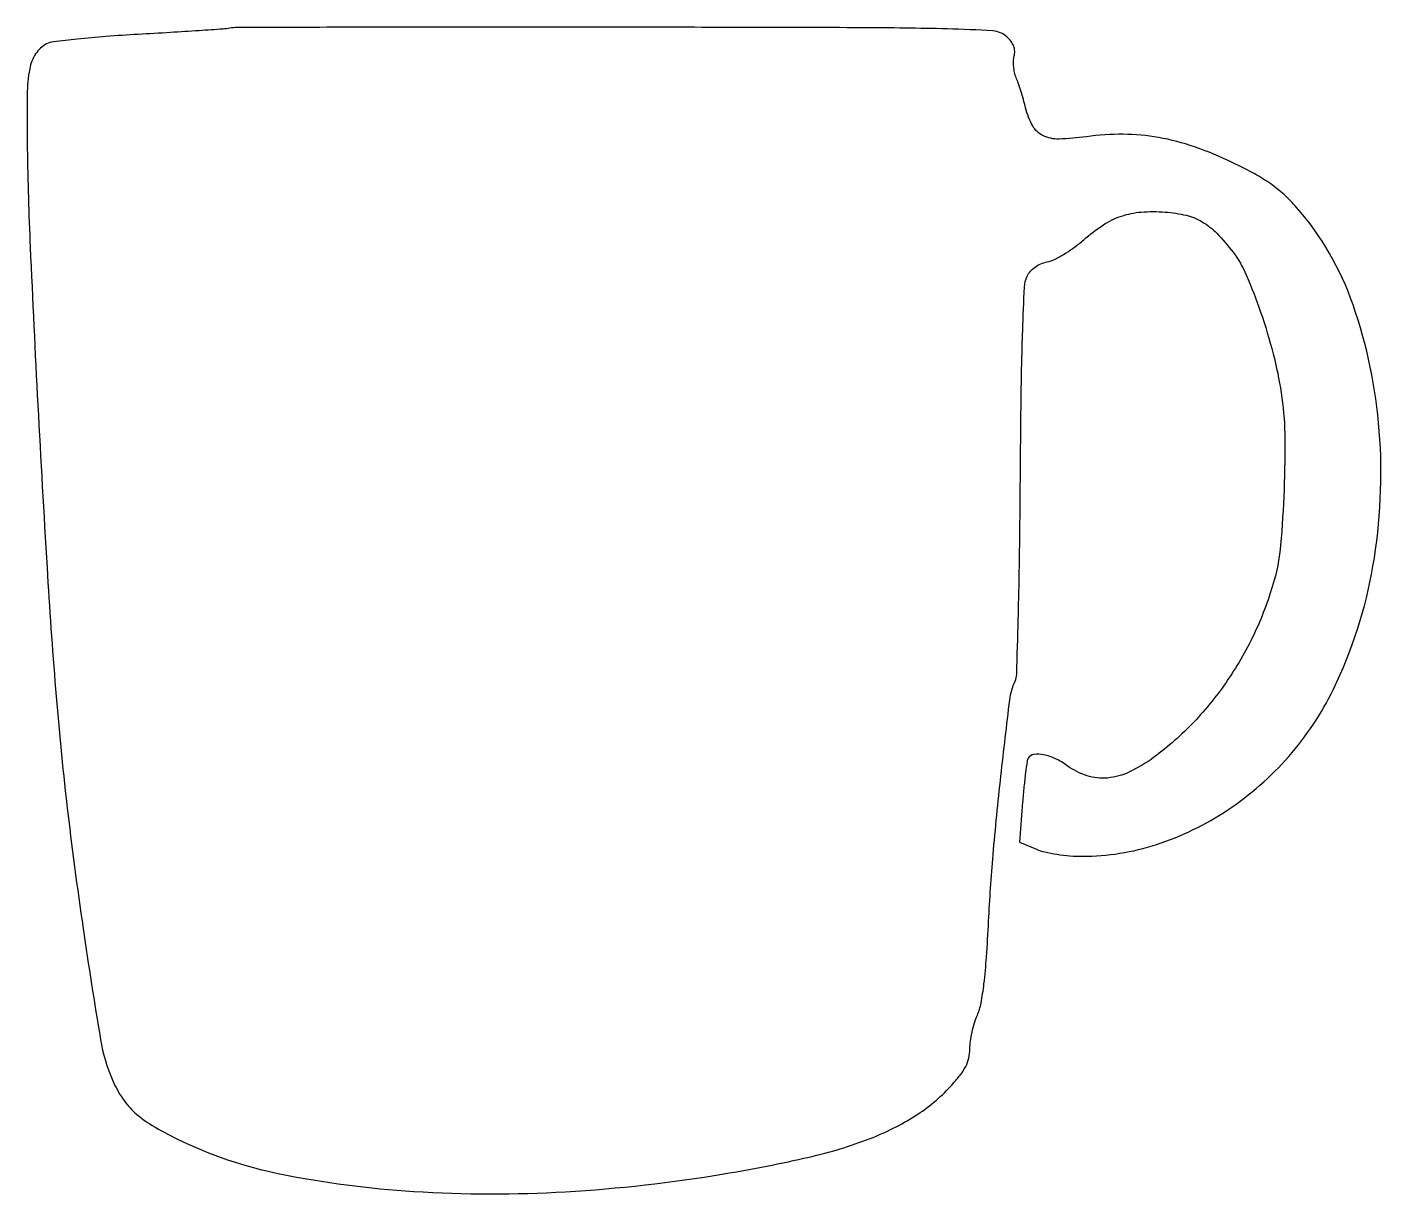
# Model space of a CAD drawing. Extents: x 1 to 293, y 0 to 252.
import ezdxf

# ---------------------------------------------------------------- set-up
doc = ezdxf.new("R2010")
doc.units = 0

msp = doc.modelspace()

# ---------------------------------------------------------------- linework, layer by layer
msp.add_lwpolyline([(44.5, 251.397003, -0.025226), (43.088785, 251.224386, -0.000989), (37.876993, 250.862658, -0.001753), (31.703086, 250.468153, -0.001237), (24.762104, 250.066288, 0.004982), (17.822043, 249.612292, 0.007034), (11.650392, 249.059349, 0.004326), (6.490294, 248.478596, 0.092934), (5.035023, 248.018744, 0.125273), (2.672496, 245.858752, 0.099861), (1.381608, 242.643986, 0.043304), (0.845121, 237.085861, 0.006022), (0.872617, 225.5, 0.007493), (1.497266, 204.261401, 0.00196), (3.14362, 170.207907, 0.00208), (5.119548, 135.203427, 0.004841), (6.962829, 109, 0.008934), (9.416482, 83.986301, 0.007387), (12.899424, 57.432606, 0.005132), (16.644907, 33.533857, 0.062339), (19.295485, 24.659322, 0.045079), (21.441392, 20.77616, 0.060533), (24.077309, 17.745606, 0.049675), (27.761876, 15.032276, 0.020128), (33.255436, 12.065115, 0.064348), (55.325578, 4.592894, 0.033618), (84.151344, 0.80305, 0.030661), (116.884667, 0.730664, 0.026589), (151, 4.576535, 0.014604), (169.380868, 8.199866, 0.03611), (182.511914, 12.204663, 0.048932), (192.237391, 17.096042, 0.065669), (199.80752, 23.40701, 0.017854), (201.901259, 25.847819, 0.048995), (203.135224, 27.750316, 0.064491), (203.781152, 29.527132, 0.055024), (204, 31.509776, -0.035391), (204.115462, 33.138961, -0.019292), (204.474714, 35.112242, -0.019137), (204.996862, 37.099541, -0.028715), (205.616048, 38.782119, 0.057099), (206.40137, 41.357688, 0.015704), (207.037738, 45.554721, 0.012414), (207.578446, 51.274998, 0.005201), (208.034876, 59, -0.009594), (209.007829, 73.327676, -0.005767), (210.684381, 90.289107, -0.002717), (212.590852, 106.723083, -0.080422), (213.752584, 110.741584, 0.103567), (214.094996, 112.168435, 0.00079), (214.425774, 124.17409, 0.00289), (214.704203, 137.965914, 0.001846), (214.87601, 154, -0.001608), (215.072551, 173.192526, -0.004923), (215.375793, 186.203614, -0.003402), (215.752749, 195.633838, -0.099268), (216.333738, 197.961103, -0.067889), (217.036707, 199.038518, -0.059273), (218.032493, 199.945419, -0.056006), (219.27074, 200.635467, -0.048892), (220.688861, 201.0723, 0.063927), (222.230359, 201.598214, 0.021895), (224.305588, 202.732592, 0.021351), (226.510499, 204.198482, 0.023094), (228.52315, 205.811462, -0.035906), (232.72435, 209.005279, -0.062659), (236.651555, 210.917242, -0.063125), (240.909449, 211.788505, -0.037007), (246.119409, 211.797744, -0.041361), (250.626263, 211.094074, -0.074755), (254.078273, 209.688039, -0.067256), (257.196919, 207.215579, -0.027893), (260.711985, 203.129192, -0.062332), (263.565115, 198.260858, -0.01887), (266.650637, 190.255088, -0.019157), (269.353225, 181.258448, -0.024902), (271.09401, 172.832043, -0.034533), (271.837011, 164.100401, -0.013329), (271.705567, 151.938797, -0.012836), (270.95186, 140.016434, -0.045746), (269.582293, 132.5, -0.041026), (265.487275, 121.408117, -0.040262), (259.614927, 111.059759, -0.040714), (252.233762, 101.895026, -0.044232), (243.652027, 94.322753, -0.047171), (238.430951, 91.19088, -0.087377), (233.683084, 89.86804, -0.101307), (229.256365, 90.332371, -0.082485), (225, 92.5, 0.047595), (222.452568, 94.028785, 0.063954), (219.898351, 94.868599, 0.083037), (217.796429, 94.919543, 0.222507), (216.574063, 94.119836, 0.10283), (216.333711, 93.458588, 0.004328), (215.995484, 90.969164, 0.007304), (215.661385, 87.992581, 0.005113), (215.368309, 84.63012), (214.706526, 76.020568), (218.321145, 74.510284, 0.043824), (220.146349, 73.929266, 0.017442), (222.731062, 73.443646, 0.017103), (225.5723, 73.110748, 0.020611), (228.257783, 73, 0.079212), (244.226367, 75.545787, 0.067878), (259.558125, 82.984731, 0.065969), (272.7221, 94.507881, 0.067103), (282.341924, 109, 0.070558), (290.866619, 135.509707, 0.061707), (292.235203, 164.616525, 0.064464), (286.573948, 191.841178, 0.09653), (274.410828, 212.780465, 0.027044), (271.696765, 215.563917, 0.033079), (268.866033, 217.842791, 0.028056), (265.399778, 219.994672, 0.012872), (260.664641, 222.422284, 0.028262), (252.387167, 225.839209, 0.03994), (244.672987, 227.851288, 0.042086), (237.060321, 228.547373, 0.037004), (229.096729, 228.013719, -0.028621), (223.215542, 227.520551, -0.118252), (219.749305, 228.255649, -0.157495), (217.539397, 230.342689, -0.063665), (216.00512, 234.247326, 0.007411), (215.523014, 236.044657, 0.006289), (214.961933, 237.928547, 0.006349), (214.407444, 239.631719, 0.017683), (213.961186, 240.807303, -0.046083), (213.630391, 241.854141, -0.031046), (213.440638, 243.093792, -0.031296), (213.407026, 244.327043, -0.052694), (213.551973, 245.351054, 0.07209), (213.66592, 246.464602, 0.080826), (213.448582, 247.519095, 0.072564), (212.879915, 248.537086, 0.045244), (211.951959, 249.543751, 0.169132), (208.968842, 250.806894, 0.010163), (199.087699, 251.25306, 0.005467), (180.868538, 251.505652, 0.000358), (128.145316, 251.622377, 0.000402), (96.701333, 251.644228, 0.000646), (69.895811, 251.606654, 0.000097), (46.104125, 251.537916, 0.042293)], format="xyb", close=True)

doc.saveas('drawing.dxf')
